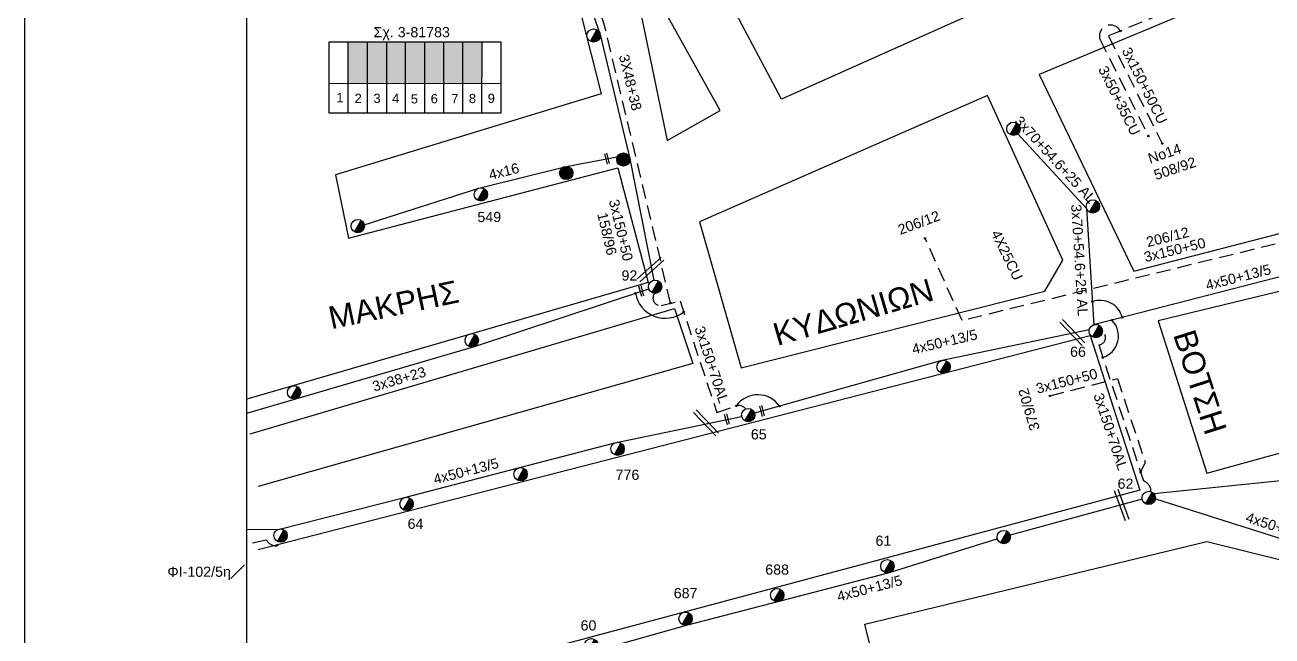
# Model space of a CAD drawing. Header units: millimetres. Extents: x 7477 to 9676, y 1828 to 2857.
# Drawn here: x 7476.7 to 7697.3, y 2212.9 to 2321.1 of the extents above; entities that cross this region are included whole.
import ezdxf
from ezdxf.enums import TextEntityAlignment as Align

# ---------------------------------------------------------------- set-up
doc = ezdxf.new("R2010")
doc.units = ezdxf.units.MM
doc.linetypes.add('DASHED', pattern=[19.05, 12.7, -6.35])
for name, color, linetype, lineweight in [('3x150+50', 7, 'Continuous', 30), ('3x150+50CU', 7, 'Continuous', 30), ('3x150+70AL', 7, 'DASHED', 30), ('3x38+23', 7, 'Continuous', 30), ('3X48+38', 7, 'Continuous', 30), ('3x70+54.6+25 AL', 7, 'SYN_LINE', 30), ('4x16', 7, 'Continuous', 30), ('4x50+13_5', 7, 'Continuous', 30), ('4x50+16AL', 7, 'Continuous', 30), ('text διευθύνσεων', 250, 'Continuous', 30), ('Υπόβαθρο ΔΕΗ', 7, 'Continuous', 30)]:
    doc.layers.add(name, color=color, linetype=linetype, lineweight=lineweight)
for name, color, linetype in [('3x50+35CU', 7, 'Continuous'), ('Pillar OTE', 7, 'Continuous'), ('TEXT ΚΑΛΩΔΙΩΝ', 7, 'Continuous'), ('Άγνωστα', 7, 'Continuous'), ('Επιγραφές - Σχήματα', 7, 'Continuous'), ('Καλώδια ΧΤ   3x150AL+50CU', 7, 'DASHED'), ('Καλώδια ΧΤ   4x25CU', 7, 'DASHED'), ('Μηχανική τομή', 7, 'Continuous'), ('Στύλος Ξύλινος', 7, 'Continuous'), ('Στύλος Ξύλινος @ 1', 7, 'Continuous'), ('Στύλος ΦΜ', 7, 'Continuous'), ('Στύλος ΦΜ @ 1', 7, 'Continuous'), ('Συνδέσεις', 7, 'Continuous'), ('Τομή', 7, 'Continuous')]:
    doc.layers.add(name, color=color, linetype=linetype)
doc.styles.add('arial', font='ARIAL.TTF')
doc.styles.get("Standard").update_dxf_attribs({"font": 'ARIAL.TTF'})
doc.linetypes.add('SYN_LINE', pattern='A,0.5,-0.0001,["/\\/\\/\\/",Standard,S=0.1,R=0,X=0,Y=-0.05],-0.25', length=0.7501)
doc.dimstyles.new('ISO-25', dxfattribs={"dimtxt": 2.5, "dimasz": 2.5, "dimexe": 1.25, "dimexo": 0.625, "dimtad": 1, "dimtxsty": 'Standard', "dimcen": 2.5, "dimadec": 0, "dimazin": 0, "dimtfac": 1, "dimtmove": 0, "dimatfit": 3, "dimfxl": 1, "dimarcsym": 0})

# ---------------------------------------------------------------- blocks, each defined once
blk = doc.blocks.new('ΥΠΑΡΧΩΝ ΤΣΙΜΕΝΤΕΝΙΟΣ ΣΤΥΛΟΣ')
at = {"layer": 'Στύλος ΦΜ'}
blk.add_hatch(color=7, dxfattribs=at).paths.add_polyline_path([(-1.29, -2.28, 0.574793), (2.62, 0, 0.268822), (1.3, 2.27)])
at = {"layer": 'Στύλος ΦΜ', "color": 7}
blk.add_line((-1.29, -2.28), (1.3, 2.27), dxfattribs=at)
blk.add_circle((0, 0), 2.62, dxfattribs=at)
at = {"layer": 'Στύλος ΦΜ', "flags": 4}
for tag, p in [('ΑΡΙΘΜΟΣ', (-4.68, 8.05)), ('ΤΥΠΟΣ', (-4.91, 3.03))]:
    blk.add_attdef(tag, p, '', height=4, dxfattribs=at)
blk = doc.blocks.new('ΥΠΑΡΧΩΝ ΞΥΛΙΝΟΣ ΣΤΥΛΟΣ')
at = {"layer": 'Στύλος Ξύλινος'}
h = blk.add_hatch(color=7, dxfattribs=at)
h.paths.add_polyline_path([(-2.62, 0, 0.270008), (-1.29, -2.28), (1.3, 2.27, 0.576266)])
h.paths.add_polyline_path([(-1.29, -2.28, 0.574793), (2.62, 0, 0.268822), (1.3, 2.27)])
at = {"layer": 'Στύλος Ξύλινος', "color": 7}
blk.add_line((-1.29, -2.28), (1.3, 2.27), dxfattribs=at)
blk.add_circle((0, 0), 2.62, dxfattribs=at)
at = {"layer": 'Στύλος Ξύλινος', "flags": 4}
for tag, p in [('ΑΡΙΘΜΟΣ', (-4.91, 8.6)), ('ΤΥΠΟΣ', (-4.85, 3.39))]:
    blk.add_attdef(tag, p, '', height=4, dxfattribs=at)
blk = doc.blocks.new('ΤΟΜΗ')
at = {"layer": 'Τομή', "ltscale": 40}
for p, q in [((-5.68, 0), (17.06, 0)), ((-5.68, -2.77), (17.06, -2.77))]:
    blk.add_line(p, q, dxfattribs=at)
blk = doc.blocks.new('_ΣΥΝΔΕΣΗ')
at = {"layer": 'Συνδέσεις', "linetype": 'SYN_LINE', "ltscale": 40}
blk.add_hatch(color=256, dxfattribs=at).paths.add_polyline_path([(0.5, -0.01, 1), (-0.5, -0.01, 1)])
at = {"layer": 'Συνδέσεις'}
blk.add_circle((0, -0.01), 0.5, dxfattribs=at)
blk = doc.blocks.new('ΜΗΧΑΝΙΚΗ ΤΟΜΗ')
at = {"layer": 'Μηχανική τομή', "ltscale": 40}
for p, q in [((-1.89, 0.78), (5.69, 0.78)), ((-1.89, -0.77), (5.69, -0.77))]:
    blk.add_line(p, q, dxfattribs=at)

msp = doc.modelspace()

# ---------------------------------------------------------------- hatches: boundary and pattern name
at = {"layer": 'Καλώδια ΧΤ   3x150AL+50CU', "linetype": 'DASHED', "lineweight": -3, "ltscale": 0.2}
h = msp.add_hatch(color=2, dxfattribs=at)
h.dxf.hatch_style = 1
h.paths.add_polyline_path([(7537.33, 2318.09), (7533.89, 2318.09), (7533.89, 2310.73), (7537.33, 2310.72)])
h = msp.add_hatch(color=30, dxfattribs=at)
h.dxf.hatch_style = 1
h.paths.add_polyline_path([(7537.33, 2310.72), (7540.77, 2310.72), (7540.77, 2318.09), (7537.33, 2318.09)])
h = msp.add_hatch(color=85, dxfattribs=at)
h.dxf.hatch_style = 1
h.paths.add_polyline_path([(7544.07, 2318.09), (7540.77, 2318.09), (7540.77, 2310.72), (7544.07, 2310.72)])
h = msp.add_hatch(color=5, dxfattribs=at)
h.dxf.hatch_style = 1
h.paths.add_polyline_path([(7547.37, 2318.08), (7544.07, 2318.08), (7544.07, 2310.72), (7547.36, 2310.71)])
h = msp.add_hatch(color=27, dxfattribs=at)
h.dxf.hatch_style = 1
h.paths.add_polyline_path([(7550.75, 2318.08), (7547.45, 2318.08), (7547.45, 2310.71), (7550.75, 2310.71)])
h = msp.add_hatch(color=1, dxfattribs=at)
h.dxf.hatch_style = 1
h.paths.add_polyline_path([(7554.15, 2318.08), (7550.85, 2318.08), (7550.85, 2310.71), (7554.15, 2310.71)])
h = msp.add_hatch(color=133, dxfattribs=at)
h.dxf.hatch_style = 1
h.paths.add_polyline_path([(7557.48, 2318.07), (7554.19, 2318.07), (7554.19, 2310.71), (7557.48, 2310.7)])

# ---------------------------------------------------------------- linework, layer by layer
at = {"layer": '3x150+50', "color": 85, "linetype": 'DASHED', "lineweight": -3, "ltscale": 0.2}
msp.add_lwpolyline([(7590.93, 2271.81), (7579.3, 2320.77), (7575.57, 2332.44, 0.653975), (7573.95, 2338.36, -473.148394)], format="xyb", dxfattribs=at)
at = {"layer": '3x150+50', "color": 6, "linetype": 'DASHED', "lineweight": -3, "ltscale": 0.2}
msp.add_lwpolyline([(7741.09, 2298.32, 0.594086), (7738.79, 2297.18), (7740.75, 2291.75), (7727.71, 2288.04), (7722.03, 2288.6), (7708.46, 2284.72, 0.746086), (7701.51, 2283.15), (7642.46, 2268.73), (7635.94, 2283.26)], format="xyb", dxfattribs=at)
msp.add_lwpolyline([(7658.02, 2255.41), (7669.93, 2258.47), (7674.85, 2243.62), (7674.04, 2241.91)], dxfattribs=at)
at = {"layer": '3x150+50', "color": 173, "linetype": 'DASHED', "lineweight": -3, "ltscale": 0.2}
msp.add_lwpolyline([(7516.99, 2229.38), (7519.43, 2229.95, 0.596576), (7522.71, 2229.77, -0.967804)], format="xyb", dxfattribs=at)
at = {"layer": '3x150+50CU', "color": 85, "linetype": 'DASHED', "lineweight": -3, "ltscale": 0.2}
msp.add_lwpolyline([(7742.64, 2297.56, -0.308262), (7737.94, 2295.82), (7729.06, 2292.68), (7724.7, 2302.79, -0.578453), (7722.6, 2307.55), (7715.89, 2323.04, -1.161101), (7713.9, 2326.84), (7709.76, 2335.83), (7701.58, 2332.59, 0.796668), (7696.74, 2330.96), (7689.92, 2328.05, 0.856188), (7684.82, 2325.92), (7668.36, 2319.11), (7677.86, 2300.06)], format="xyb", dxfattribs=at)
at = {"layer": '3x150+70AL', "color": 85, "linetype": 'DASHED', "lineweight": -3, "ltscale": 0.2}
msp.add_lwpolyline([(7588.09, 2273.54, 0.652148), (7589.25, 2271.39), (7592.6, 2272.23), (7599.08, 2252.49), (7602.54, 2253.63, -0.329321), (7604.18, 2253.09, -3.768305)], format="xyb", dxfattribs=at)
at = {"layer": '3x150+70AL', "color": 6, "linetype": 'DASHED', "lineweight": -3, "ltscale": 0.2}
msp.add_lwpolyline([(7667.29, 2266.78, -0.70186), (7666.64, 2264.41), (7674.55, 2240.34, -0.336432), (7675.87, 2238.46, 137.939379)], format="xyb", dxfattribs=at)
at = {"layer": '3x38+23', "color": 85, "linetype": 'Continuous', "lineweight": -3, "ltscale": 0.2}
msp.add_lwpolyline([(7515.98, 2252.37), (7524.66, 2254.89), (7556.25, 2264.17), (7587.06, 2274.35)], dxfattribs=at)
at = {"layer": '3X48+38', "color": 27, "linetype": 'Continuous', "lineweight": -3, "ltscale": 0.2}
msp.add_lwpolyline([(7573.51, 2333.65), (7578.49, 2319.35), (7583.74, 2297.38), (7587.95, 2275.87)], dxfattribs=at)
at = {"layer": '3x50+35CU', "color": 85, "linetype": 'DASHED', "lineweight": -3, "ltscale": 0.2}
msp.add_lwpolyline([(7670.43, 2319.97, 0.911143), (7666.84, 2318.56), (7675.42, 2301.4)], format="xyb", dxfattribs=at)
at = {"layer": '3x70+54.6+25 AL', "color": 6, "linetype": 'SYN_LINE', "lineweight": -3, "ltscale": 15}
msp.add_lwpolyline([(7652.32, 2301.78), (7664.49, 2288.54), (7665.75, 2267.99)], dxfattribs=at)
at = {"layer": '4x16', "color": 27, "linetype": 'Continuous', "lineweight": -3, "ltscale": 0.2}
msp.add_lwpolyline([(7536.76, 2285.68), (7556.99, 2292.17), (7572.43, 2296.02), (7581.49, 2297.72)], dxfattribs=at)
at = {"layer": '4x50+13_5', "color": 6, "linetype": 'Continuous', "lineweight": -3, "ltscale": 0.2}
msp.add_lwpolyline([(7743.97, 2294.8), (7729.36, 2289.55), (7703.99, 2277.8), (7665.95, 2268.04), (7665.75, 2267.99)], dxfattribs=at)
at = {"layer": '4x50+13_5', "color": 85, "linetype": 'Continuous', "lineweight": -3, "ltscale": 0.2}
msp.add_lwpolyline([(7664.96, 2267.08), (7638.66, 2261.59), (7605.78, 2252.32)], dxfattribs=at)
at = {"layer": '4x50+13_5', "color": 173, "linetype": 'Continuous', "lineweight": -3, "ltscale": 0.2}
msp.add_lwpolyline([(7515.98, 2231.84), (7521.55, 2231.78), (7543.88, 2237.41), (7564.02, 2242.65), (7581.09, 2247.11), (7603.49, 2251.77)], dxfattribs=at)
at = {"layer": '4x50+13_5', "color": 2, "linetype": 'Continuous', "lineweight": -3, "ltscale": 0.2}
for points in [[(7674.32, 2237.13), (7650.99, 2230.73)], [(7648.72, 2230.11), (7629.57, 2224.11), (7610.28, 2219.08), (7593.66, 2214.79), (7577.16, 2210.13), (7559.46, 2205.59), (7537.03, 2199.62), (7515.98, 2194.1)]]:
    msp.add_lwpolyline(points, dxfattribs=at)
at = {"layer": '4x50+16AL', "color": 27, "linetype": 'Continuous', "lineweight": -3, "ltscale": 0.2}
for points in [[(7676.37, 2238.12), (7713.17, 2241.9), (7730.04, 2246.47), (7747.11, 2249.56)], [(7676.65, 2237.18), (7707.59, 2227.4), (7733.53, 2215.91)]]:
    msp.add_lwpolyline(points, dxfattribs=at)
at = {"layer": 'Pillar OTE', "lineweight": -3, "ltscale": 40}
for points in [[(7530.56, 2305.45), (7530.56, 2318.09), (7560.9, 2318.09), (7560.89, 2305.42), (7530.56, 2305.45)], [(7533.89, 2305.45), (7533.89, 2318.09)], [(7537.33, 2305.44), (7537.33, 2318.09)], [(7540.77, 2305.44), (7540.77, 2318.09)], [(7544.07, 2305.44), (7544.07, 2318.09)], [(7547.45, 2305.43), (7547.45, 2318.09)], [(7550.85, 2305.43), (7550.85, 2318.09)], [(7554.19, 2305.43), (7554.19, 2318.09)], [(7557.57, 2305.42), (7557.58, 2318.09)], [(7530.56, 2310.73), (7560.9, 2310.7)]]:
    msp.add_lwpolyline(points, dxfattribs=at)
at = {"layer": 'Επιγραφές - Σχήματα', "lineweight": -3}
msp.add_lwpolyline([(7476.75, 2855.51), (9675.5, 2855.53), (9675.51, 1836.39), (7476.75, 1836.37)], close=True, dxfattribs=at)
at = {"layer": 'Υπόβαθρο ΔΕΗ', "lineweight": -3}
for points in [[(7515.98, 2835.63), (9502.35, 2835.63), (9502.35, 1846.95), (7515.98, 1846.95)], [(7686.4, 2387.11), (7702.52, 2349.08), (7610.55, 2307.9), (7597.52, 2332.49)], [(7708.96, 2334.42), (7656.13, 2312.28), (7672.87, 2277.49), (7727.99, 2291.75)], [(7588.52, 2326.11), (7585.35, 2324.5), (7590.32, 2300.62), (7599.71, 2305.91)], [(7646.98, 2308.55), (7596.03, 2286.19), (7603.39, 2260.34), (7657.13, 2273.93), (7660.26, 2279.41)], [(7732.16, 2282.03), (7677.13, 2268.7), (7685.78, 2241.72), (7743.39, 2257.64)], [(7700.55, 2210.54), (7697.6, 2204.04), (7696.73, 2201.95), (7695.21, 2200.5), (7693.53, 2199.5), (7692.38, 2199.24), (7685.93, 2199.83), (7681.18, 2199.92), (7674.21, 2199.94), (7666.2, 2199.05), (7661.55, 2198.34), (7653.85, 2196.54), (7649.16, 2195.53), (7642.65, 2193.45), (7631.6, 2189.69), (7625.28, 2214.97), (7685.78, 2229.63), (7706.7, 2224.43)]]:
    msp.add_lwpolyline(points, close=True, dxfattribs=at)
for points in [[(7572.48, 2333.29), (7578.66, 2308.89), (7531.69, 2294.54), (7533.97, 2283.31), (7581.61, 2295.77), (7586.94, 2275.48), (7515.98, 2254.8), (7515.98, 2254.8)], [(7516.56, 2248.7), (7591.61, 2270.88), (7594.86, 2261.12), (7517.97, 2239.39)], [(7517.97, 2228.22), (7665.14, 2266.1), (7673.9, 2238.7), (7521.14, 2197.79), (7515.98, 2210.67)]]:
    msp.add_lwpolyline(points, dxfattribs=at)
for centre, radius, start, end in [((7589.98, 2274.5), 5.36, 190.0414, 307.6486), ((7666.86, 2268.23), 4.08, 14.9317, 109.4749), ((7666.17, 2265.99), 3.96, 287.4509, 45.3112), ((7606.35, 2250.89), 4.7, 34.8778, 144.2819)]:
    msp.add_arc(centre, radius, start, end, dxfattribs=at)

# ---------------------------------------------------------------- block references
at = {"layer": 'Μηχανική τομή', "lineweight": -3, "xscale": 0.2499999999999462, "yscale": 0.2499999999999462, "zscale": 0.4999999999999997, "rotation": 104.5679302931103}
for p in [(7579.82, 2296.93), (7585.88, 2273.49), (7601.03, 2250.78), (7607.25, 2252.27)]:
    msp.add_blockref('ΜΗΧΑΝΙΚΗ ΤΟΜΗ', p, dxfattribs=at)
at = {"layer": 'Στύλος Ξύλινος @ 1', "lineweight": -3, "ltscale": 40, "xscale": 0.4499999999998181, "yscale": 0.4499999999998181, "zscale": 0.4499999999998181}
for p in [(7582.57, 2297.24), (7572.47, 2294.85)]:
    msp.add_blockref('ΥΠΑΡΧΩΝ ΞΥΛΙΝΟΣ ΣΤΥΛΟΣ', p, dxfattribs=at)
at = {"layer": 'Στύλος ΦΜ @ 1', "lineweight": -3, "ltscale": 40}
for p, xscale, yscale, zscale in [((7577.32, 2319.19), 0.4499999999998181, 0.4499999999998181, 0.4499999999998181), ((7651.55, 2302.68), 0.449999999999818, 0.449999999999818, 0.449999999999818), ((7665.6, 2288.93), 0.449999999999818, 0.449999999999818, 0.449999999999818), ((7535.6, 2285.46), 0.449999999999818, 0.449999999999818, 0.449999999999818), ((7555.75, 2265.24), 0.449999999999818, 0.449999999999818, 0.449999999999818), ((7639.2, 2260.54), 0.449999999999818, 0.449999999999818, 0.449999999999818), ((7524.35, 2256.03), 0.449999999999818, 0.449999999999818, 0.449999999999818), ((7564.41, 2241.54), 0.449999999999818, 0.449999999999818, 0.449999999999818), ((7521.96, 2230.68), 0.449999999999818, 0.449999999999818, 0.449999999999818), ((7649.85, 2230.42), 0.449999999999818, 0.449999999999818, 0.449999999999818)]:
    msp.add_blockref('ΥΠΑΡΧΩΝ ΤΣΙΜΕΝΤΕΝΙΟΣ ΣΤΥΛΟΣ', p, dxfattribs=dict(at, xscale=xscale, yscale=yscale, zscale=zscale))
ref = msp.add_blockref('ΥΠΑΡΧΩΝ ΤΣΙΜΕΝΤΕΝΙΟΣ ΣΤΥΛΟΣ', (7557.38, 2291.06), dxfattribs=dict(at, xscale=0.449999999999818, yscale=0.449999999999818, zscale=0.449999999999818))
ref.add_attrib('ΑΡΙΘΜΟΣ', '549', (7556.76, 2286.17), dxfattribs={"layer": 'Στύλος ΦΜ', "height": 1.8, "rotation": 360, "flags": 4})
ref = msp.add_blockref('ΥΠΑΡΧΩΝ ΤΣΙΜΕΝΤΕΝΙΟΣ ΣΤΥΛΟΣ', (7588.18, 2274.72), dxfattribs=dict(at, xscale=0.449999999999818, yscale=0.449999999999818, zscale=0.449999999999818))
ref.add_attrib('ΑΡΙΘΜΟΣ', '92', (7582.25, 2275.81), dxfattribs={"layer": 'Στύλος ΦΜ', "height": 1.8, "rotation": 360, "flags": 4})
ref = msp.add_blockref('ΥΠΑΡΧΩΝ ΤΣΙΜΕΝΤΕΝΙΟΣ ΣΤΥΛΟΣ', (7666.12, 2266.87), dxfattribs=dict(at, xscale=0.4499999999998181, yscale=0.4499999999998181, zscale=0.4499999999998181))
ref.add_attrib('ΤΥΠΟΣ', '66', (7661.57, 2262.32), dxfattribs={"layer": 'Στύλος ΦΜ', "height": 1.8, "rotation": 360, "flags": 4})
ref = msp.add_blockref('ΥΠΑΡΧΩΝ ΤΣΙΜΕΝΤΕΝΙΟΣ ΣΤΥΛΟΣ', (7604.65, 2252.01), dxfattribs=dict(at, xscale=0.449999999999818, yscale=0.449999999999818, zscale=0.449999999999818))
ref.add_attrib('ΑΡΙΘΜΟΣ', '65', (7605.12, 2247.7), dxfattribs={"layer": 'Στύλος ΦΜ', "height": 1.8, "rotation": 360, "flags": 4})
ref = msp.add_blockref('ΥΠΑΡΧΩΝ ΤΣΙΜΕΝΤΕΝΙΟΣ ΣΤΥΛΟΣ', (7581.56, 2246.03), dxfattribs=dict(at, xscale=0.449999999999818, yscale=0.449999999999818, zscale=0.449999999999818))
ref.add_attrib('ΑΡΙΘΜΟΣ', '776', (7581.2, 2240.54), dxfattribs={"layer": 'Στύλος ΦΜ', "height": 1.8, "rotation": 360, "flags": 4})
ref = msp.add_blockref('ΥΠΑΡΧΩΝ ΤΣΙΜΕΝΤΕΝΙΟΣ ΣΤΥΛΟΣ', (7675.48, 2237.35), dxfattribs=dict(at, xscale=0.4499999999998181, yscale=0.4499999999998181, zscale=0.4499999999998181))
ref.add_attrib('ΤΥΠΟΣ', '62', (7669.97, 2238.96), dxfattribs={"layer": 'Στύλος ΦΜ', "height": 1.8, "flags": 4})
ref = msp.add_blockref('ΥΠΑΡΧΩΝ ΤΣΙΜΕΝΤΕΝΙΟΣ ΣΤΥΛΟΣ', (7544.23, 2236.28), dxfattribs=dict(at, xscale=0.449999999999818, yscale=0.449999999999818, zscale=0.449999999999818))
ref.add_attrib('ΑΡΙΘΜΟΣ', '64', (7544.41, 2231.87), dxfattribs={"layer": 'Στύλος ΦΜ', "height": 1.8, "rotation": 360, "flags": 4})
ref = msp.add_blockref('ΥΠΑΡΧΩΝ ΤΣΙΜΕΝΤΕΝΙΟΣ ΣΤΥΛΟΣ', (7629.26, 2225.25), dxfattribs=dict(at, xscale=0.449999999999818, yscale=0.449999999999818, zscale=0.449999999999818))
ref.add_attrib('ΤΥΠΟΣ', '61', (7627.16, 2228.87), dxfattribs={"layer": 'Στύλος ΦΜ', "height": 1.8, "rotation": 360, "flags": 4})
ref = msp.add_blockref('ΥΠΑΡΧΩΝ ΤΣΙΜΕΝΤΕΝΙΟΣ ΣΤΥΛΟΣ', (7609.78, 2220.14), dxfattribs=dict(at, xscale=0.449999999999818, yscale=0.449999999999818, zscale=0.449999999999818))
ref.add_attrib('ΑΡΙΘΜΟΣ', '688', (7607.67, 2223.76), dxfattribs={"layer": 'Στύλος ΦΜ', "height": 1.8, "rotation": 360, "flags": 4})
ref = msp.add_blockref('ΥΠΑΡΧΩΝ ΤΣΙΜΕΝΤΕΝΙΟΣ ΣΤΥΛΟΣ', (7593.58, 2215.97), dxfattribs=dict(at, xscale=0.449999999999818, yscale=0.449999999999818, zscale=0.449999999999818))
ref.add_attrib('ΑΡΙΘΜΟΣ', '687', (7591.48, 2219.59), dxfattribs={"layer": 'Στύλος ΦΜ', "height": 1.8, "rotation": 360, "flags": 4})
ref = msp.add_blockref('ΥΠΑΡΧΩΝ ΤΣΙΜΕΝΤΕΝΙΟΣ ΣΤΥΛΟΣ', (7576.91, 2211.28), dxfattribs=dict(at, xscale=0.449999999999818, yscale=0.449999999999818, zscale=0.449999999999818))
ref.add_attrib('ΤΥΠΟΣ', '60', (7575.01, 2213.88), dxfattribs={"layer": 'Στύλος ΦΜ', "height": 1.8, "rotation": 360, "flags": 4})
at = {"layer": 'Συνδέσεις', "lineweight": -3, "xscale": 0.25, "yscale": 0.25, "zscale": 0.25}
for p in [(7670.43, 2319.97), (7675.42, 2301.4), (7677.86, 2300.06), (7635.94, 2283.27), (7584.7, 2273.57), (7590.93, 2271.82), (7665.5, 2272.08), (7593.25, 2270.26), (7670.8, 2269.28), (7668.96, 2268.81), (7667.36, 2262.22), (7658.02, 2255.41), (7602.54, 2253.63), (7610.21, 2253.57), (7674.04, 2241.91)]:
    msp.add_blockref('_ΣΥΝΔΕΣΗ', p, dxfattribs=at)
at = {"layer": 'Τομή', "lineweight": -3}
for p, xscale, yscale, zscale, rotation in [((7588.65, 2278.45), 0.2499999999999996, 0.2499999999999996, 0.2499999999999996, 221.8716683094347), ((7661.23, 2267.89), 0.2499999999999997, 0.2499999999999997, 0.2499999999999997, 313.8895096616357), ((7596.44, 2251.89), 0.2499999999999997, 0.2499999999999997, 0.2499999999999997, 313.8895096616357), ((7670.51, 2237.58), 0.2499999999999997, 0.2499999999999997, 0.2499999999999997, 289.6478694081448)]:
    msp.add_blockref('ΤΟΜΗ', p, dxfattribs=dict(at, xscale=xscale, yscale=yscale, zscale=zscale, rotation=rotation))

# ---------------------------------------------------------------- texts
at = {"lineweight": -3, "ltscale": 30, "char_height": 1.63, "width": 11.2573, "attachment_point": 1}
for s, insert in [('1', (7531.81, 2309.01)), ('2', (7535.05, 2308.88)), ('3', (7538.38, 2308.88)), ('4', (7541.68, 2308.88)), ('5', (7544.98, 2308.79)), ('6', (7548.5, 2308.82)), ('7', (7552.13, 2308.82)), ('8', (7555.25, 2308.85)), ('9', (7558.58, 2308.88))]:
    msp.add_mtext(s, dxfattribs=dict(at, insert=insert))
at = {"layer": 'text διευθύνσεων', "color": 7, "lineweight": -3, "ltscale": 40, "char_height": 4, "width": 94.4586, "attachment_point": 1, "style": 'arial'}
for s, insert, rotation in [('KYΔΩNIΩN', (7608.66, 2268.06), 16.2989), ('MAKPHΣ', (7530.09, 2271.09), 11.9543), ('BOTΣH', (7683.57, 2267.48), 287.788)]:
    msp.add_mtext(s, dxfattribs=dict(at, insert=insert, rotation=rotation))
at = {"layer": 'TEXT ΚΑΛΩΔΙΩΝ', "linetype": 'Continuous', "lineweight": -3, "ltscale": 0.2}
for s, rotation, p in [('3X48+38', 283.4317, (7583.81, 2310.88)), ('3x150+50CU', 296.5154, (7674.75, 2310.32)), ('3x50+35CU', 296.5591, (7670.28, 2307.66)), ('3x70+54.6+25 AL', 312.5879, (7658.96, 2297.21)), ('4x16', 14.0164, (7561.45, 2295.14)), ('3x150+50', 283.3639, (7582.15, 2284.74)), ('158/96', 283.3639, (7579.7, 2284.08)), ('3x70+54.6+25 AL', 273.5151, (7663.25, 2279.42)), ('3x150+50', 13.7256, (7680.08, 2281.25)), ('4x50+13/5', 14.3955, (7691.31, 2276.41)), ('3x150+70AL', 288.1589, (7598.2, 2260.93)), ('4x50+13/5', 13.3033, (7639.38, 2264.98)), ('3x38+23', 16.3801, (7542.91, 2258.38)), ('3x150+50', 14.4104, (7660.97, 2258.03)), ('3x150+70AL', 288.2023, (7668.74, 2249.08)), ('4x50+13/5', 14.5911, (7554.74, 2242.09)), ('4x50+16AL', 342.4559, (7698.84, 2232.06)), ('4x50+13/5', 14.6246, (7626.11, 2221.35))]:
    msp.add_text(s, height=1.8, rotation=rotation, dxfattribs=at).set_placement(p, align=Align.MIDDLE_CENTER)
at = {"layer": 'Άγνωστα', "lineweight": -3, "ltscale": 40, "insert": (7538.4, 2320.68), "char_height": 1.8, "width": 27.758, "attachment_point": 1, "style": 'arial'}
msp.add_mtext('Σχ. 3-81783', dxfattribs=at)
at = {"layer": 'Άγνωστα', "lineweight": -3, "ltscale": 40, "char_height": 1.8, "width": 27.758, "attachment_point": 1, "style": 'arial'}
for s, insert, rotation in [('No14', (7675.14, 2298.2), 18.6647), ('508/92', (7676.18, 2295.28), 18.6647), ('206/12', (7630.91, 2285.57), 20.3389), ('206/12', (7674.88, 2283.47), 14), ('379/02', (7654.52, 2249.04), 106.2374)]:
    msp.add_mtext(s, dxfattribs=dict(at, insert=insert, rotation=rotation))
at = {"layer": 'Άγνωστα', "lineweight": -3, "ltscale": 40, "insert": (7501.93, 2225.18), "char_height": 1.8, "width": 27.758, "attachment_point": 1, "line_spacing_factor": 3, "style": 'arial'}
msp.add_mtext('ΦI-102/5η', dxfattribs=at)
at = {"layer": 'Καλώδια ΧΤ   4x25CU', "lineweight": -3, "ltscale": 0.2, "insert": (7649.16, 2284.98), "char_height": 1.8, "width": 27.758, "attachment_point": 1, "rotation": 295.7294, "style": 'arial'}
msp.add_mtext('4X25CU', dxfattribs=at)

# ---------------------------------------------------------------- leaders
at = {"layer": 'Επιγραφές - Σχήματα', "lineweight": -3, "ltscale": 40}
msp.add_leader([(7515.59, 2225.5), (7513.15, 2223.06)], dimstyle='ISO-25', override={"dimasz": 1, "dimtad": 0}, dxfattribs=at)

doc.saveas('drawing.dxf')
